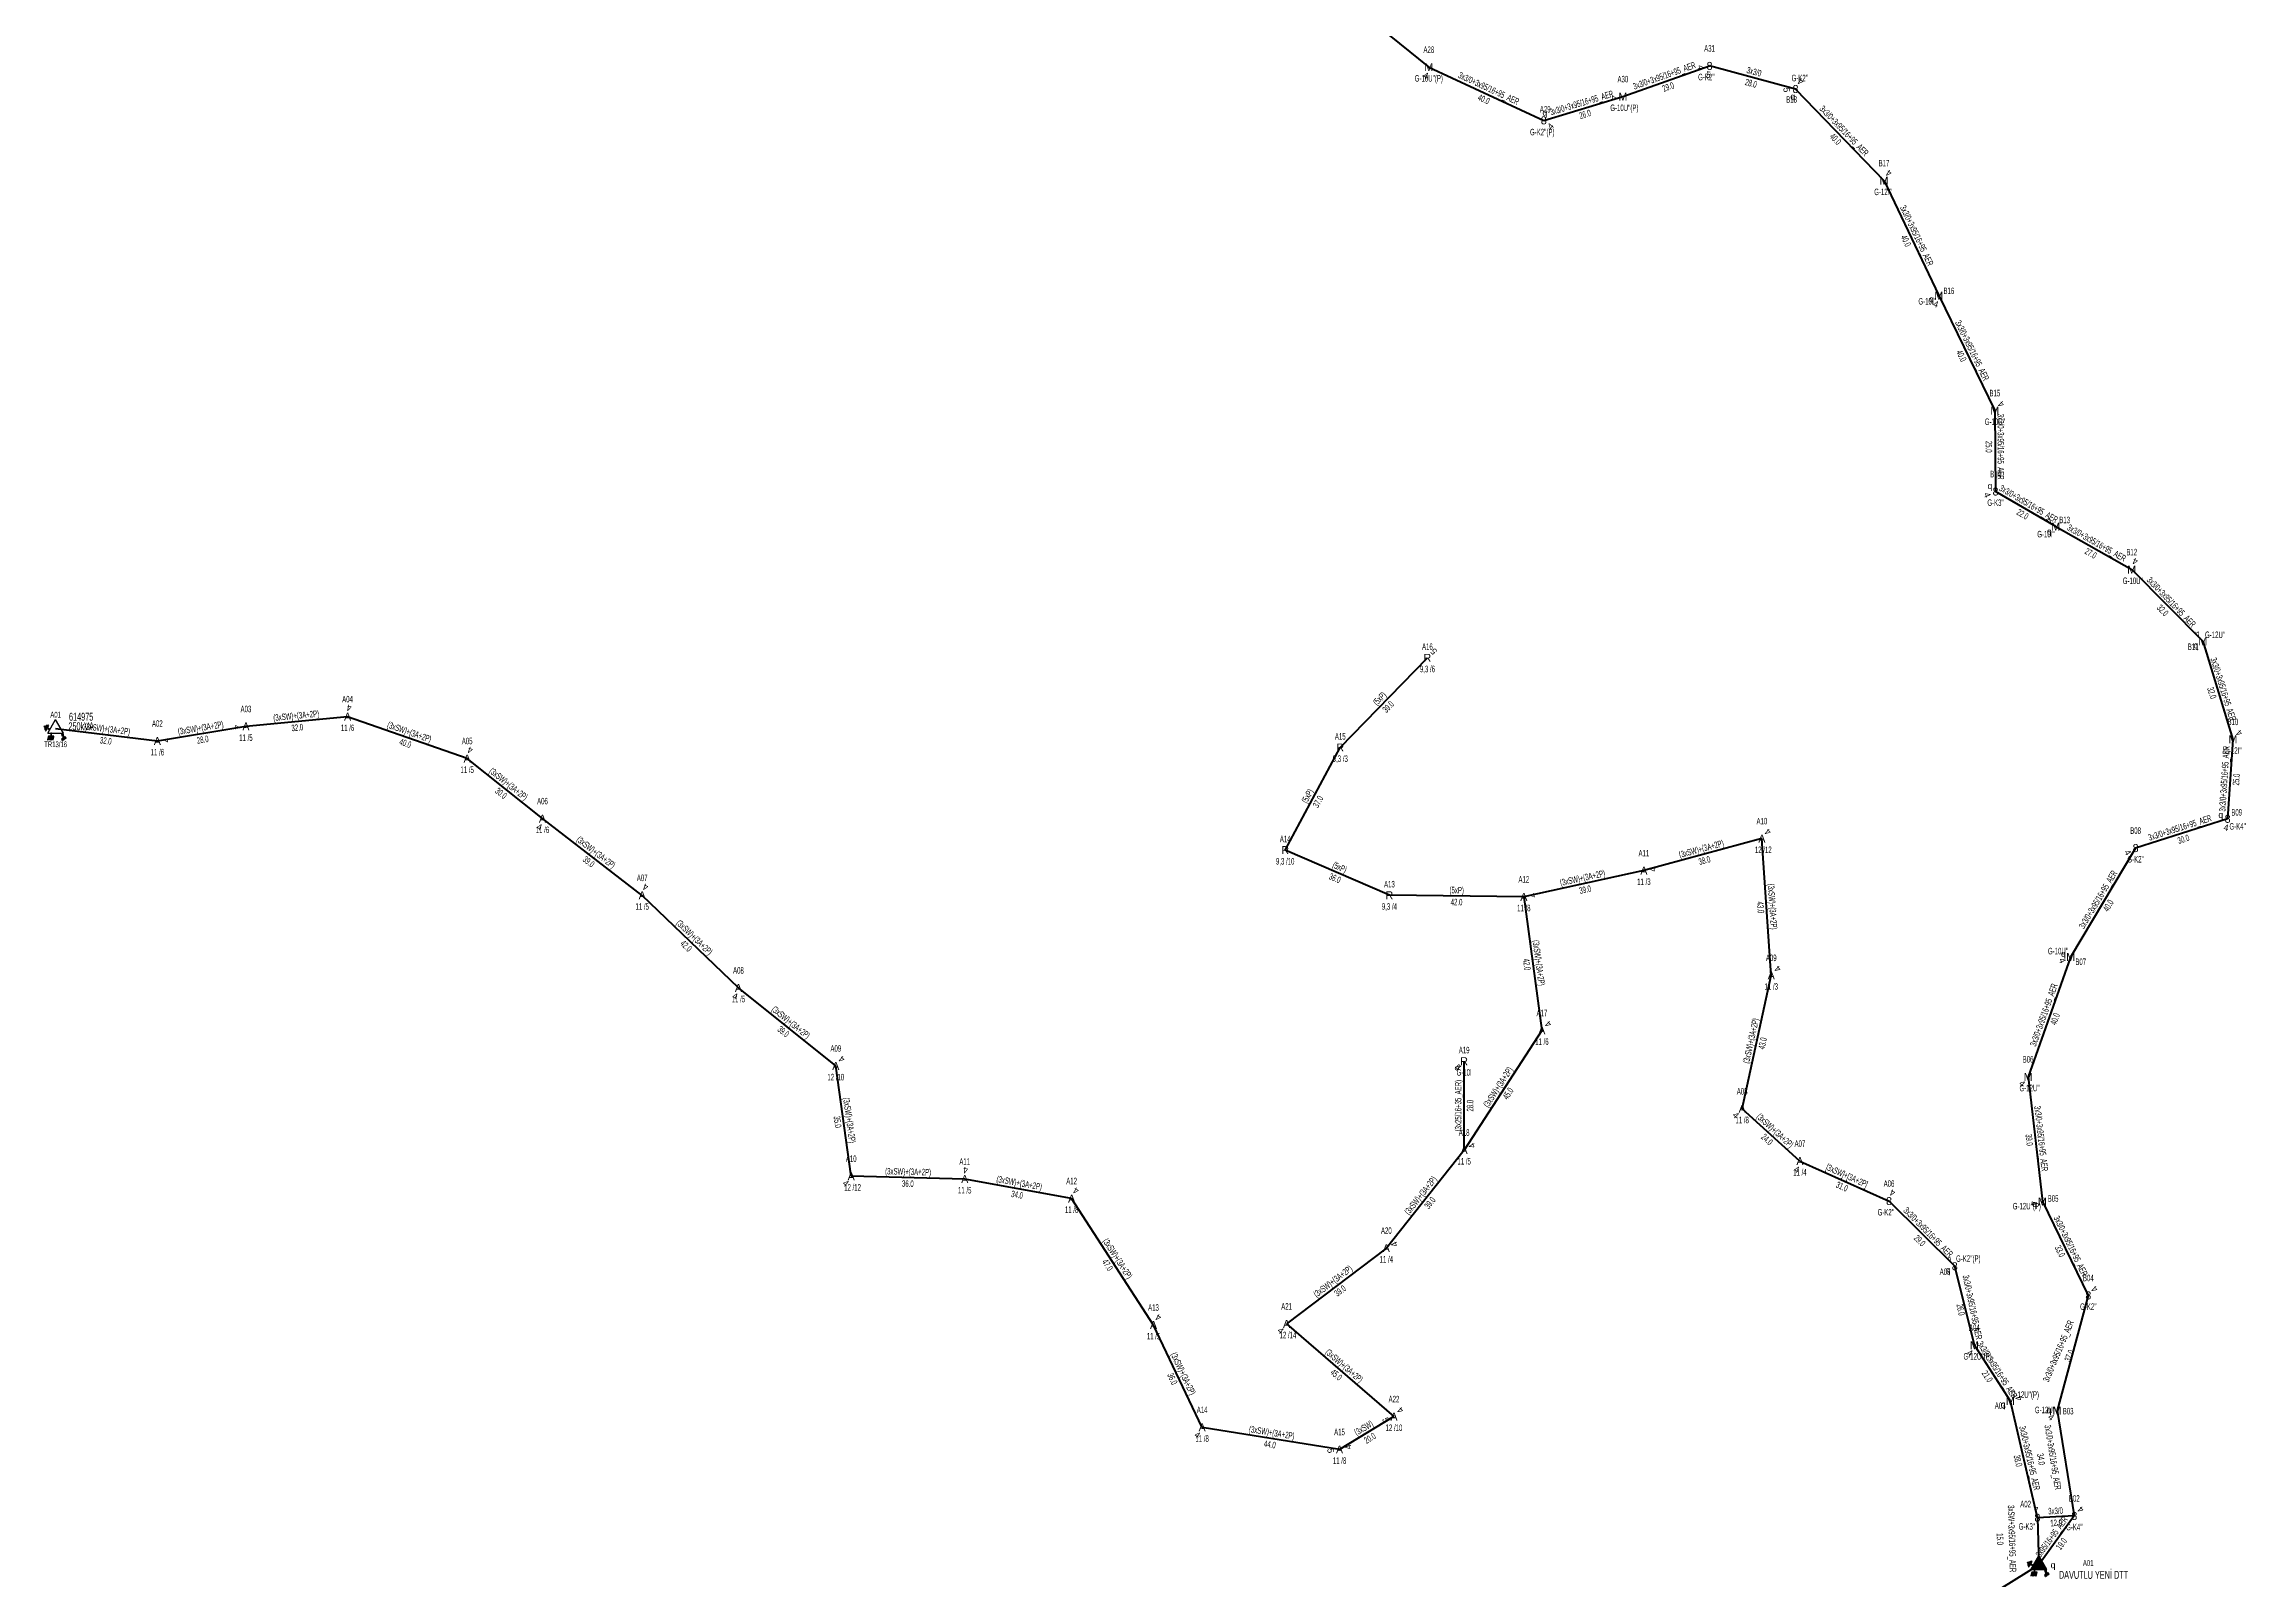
# Model space of a CAD drawing. Header units: millimetres. Extents: x 431745 to 436691, y 4033035 to 4040054.
# Drawn here: x 432710 to 433400, y 4033580 to 4034061 of the extents above; entities that cross this region are included whole.
import ezdxf
from ezdxf.enums import TextEntityAlignment as Align

# ---------------------------------------------------------------- set-up
doc = ezdxf.new("R2010")
doc.units = ezdxf.units.MM
for name, color, linetype, lineweight in [('DIREK_AG_MEVCUT', 120, 'Continuous', 25), ('DIREK_OG_MEVCUT', 16, 'Continuous', 25), ('DIREK_OG_YENI', 10, 'Continuous', 25), ('HAT_AG_HAVAI_BYSK', 3, 'Continuous', 50), ('HAT_AG_HAVAI_MEVCUT', 126, 'Continuous', 50), ('HAT_AG_HAVAI_YENI', 3, 'Continuous', 50), ('HAT_OG_HAVAI_BYSK', 1, 'Continuous', 70), ('HAT_OG_HAVAI_MEVCUT', 48, 'Continuous', 70), ('HAT_OG_HAVAI_YENI', 1, 'Continuous', 70), ('TRAFO_MEVCUT', 5, 'Continuous', 30), ('TRAFO_TADILAT_BYSK', 5, 'Continuous', 30), ('TRAFO_YENI', 5, 'Continuous', 30)]:
    doc.layers.add(name, color=color, linetype=linetype, lineweight=lineweight)
doc.styles.add('Direk', font='B_CAD')
doc.styles.get("Standard").update_dxf_attribs({"font": 'Arial'})

# ---------------------------------------------------------------- blocks, each defined once
blk = doc.blocks.new('YENI_DIREK')
h = blk.add_hatch(color=32)
h.paths.add_polyline_path([(-3.28, -0.5), (-3.07, -0.63), (-2.64, 0.1), (-1.87, -0.35), (-1.77, -0.17), (-2.54, 0.28), (-2.11, 1.01), (-2.33, 1.14)])
h.paths.add_polyline_path([(-3.42, -0.17), (-3.29, -0.25), (-2.57, 0.98), (-2.7, 1.06)])
h.paths.add_polyline_path([(-3.5, 0.29), (-3.37, 0.22), (-3.01, 0.82), (-3.14, 0.9)])
h.paths.add_polyline_path([(-3.41, 0.73), (-3.54, 0.81), (-3.62, 0.68), (-3.49, 0.61)])
h.paths.add_polyline_path([(-1.26, -1.44), (-1.46, -1.44), (-1.47, -2.34), (-2.22, -2.34), (-2.48, -3.47), (-2.38, -3.47), (-2.17, -2.54), (-1.87, -2.54), (-2.08, -3.47), (-1.98, -3.47), (-1.77, -2.54), (-1.47, -2.54), (-1.68, -3.48), (-1.58, -3.48), (-1.37, -2.54), (-1.07, -2.54), (-1.28, -3.48), (-1.18, -3.48), (-0.97, -2.54), (-0.67, -2.55), (-0.88, -3.48), (-0.78, -3.48), (-0.52, -2.35), (-1.27, -2.34)])
at = {"layer": 'TRAFO_YENI'}
for points in [[(2.31, -1.57), (2.08, -1.92), (2.04, -1.44), (1.9, -1.44), (1.98, -2.32), (2.21, -1.96), (2.27, -2.67), (2.06, -2.67), (2.36, -2.87), (2.36, -2.86), (2.6, -2.49), (2.41, -2.63)], [(2.31, -1.57), (2.08, -1.92), (2.04, -1.44), (1.9, -1.44), (1.98, -2.32), (2.21, -1.96), (2.27, -2.67), (2.06, -2.67), (2.36, -2.87), (1.94, -3.19), (2.16, -3.79), (2.22, -3.74), (2.04, -3.26), (2.22, -3.13), (2.4, -3.6), (2.46, -3.56), (2.28, -3.08), (2.46, -2.94), (2.64, -3.42), (2.69, -3.38), (2.51, -2.9), (2.69, -2.76), (2.87, -3.24), (2.93, -3.2), (2.75, -2.72), (2.93, -2.58), (3.11, -3.06), (3.17, -3.01), (2.95, -2.42), (2.36, -2.86), (2.6, -2.49), (2.41, -2.63)], [(2.93, -2.58), (3.11, -3.06), (3.17, -3.01), (2.95, -2.42), (2.36, -2.86), (2.6, -2.49), (2.41, -2.63), (2.31, -1.57), (2.08, -1.92), (2.04, -1.44), (1.9, -1.44), (1.98, -2.32), (2.21, -1.96), (2.27, -2.67), (2.06, -2.67), (2.36, -2.87), (1.94, -3.19), (2.16, -3.79), (2.22, -3.74), (2.04, -3.26), (2.22, -3.13), (2.4, -3.6), (2.46, -3.56), (2.28, -3.08), (2.46, -2.94), (2.64, -3.42), (2.69, -3.38), (2.51, -2.9), (2.69, -2.76), (2.87, -3.24), (2.93, -3.2), (2.75, -2.72)]]:
    blk.add_hatch(color=32, dxfattribs=at).paths.add_polyline_path(points)
at = {"layer": 'TRAFO_TADILAT_BYSK', "color": 32, "flags": 128}
for points in [[(-3.49, 0.61), (-3.41, 0.73), (-3.54, 0.81), (-3.62, 0.68), (-3.49, 0.61)], [(-3.37, 0.22), (-3.01, 0.82), (-3.14, 0.9), (-3.5, 0.29), (-3.37, 0.22)], [(-3.29, -0.25), (-2.57, 0.98), (-2.7, 1.06), (-3.42, -0.17), (-3.29, -0.25)], [(-1.77, -0.17), (-2.54, 0.28), (-2.11, 1.01), (-2.33, 1.14), (-3.28, -0.5), (-3.07, -0.63), (-2.64, 0.1), (-1.87, -0.35), (-1.77, -0.17)], [(-1.26, -1.44), (-1.46, -1.44), (-1.47, -2.34), (-2.22, -2.34), (-2.48, -3.47), (-2.38, -3.47), (-2.17, -2.54), (-1.87, -2.54), (-2.08, -3.47), (-1.98, -3.47), (-1.77, -2.54), (-1.47, -2.54), (-1.68, -3.48), (-1.58, -3.48), (-1.37, -2.54), (-1.07, -2.54), (-1.28, -3.48), (-1.18, -3.48), (-0.97, -2.54), (-0.67, -2.55), (-0.88, -3.48), (-0.78, -3.48), (-0.52, -2.35), (-1.27, -2.34), (-1.26, -1.44)]]:
    blk.add_lwpolyline(points, dxfattribs=at)
at = {"layer": 'TRAFO_YENI', "linetype": 'Continuous'}
for p, q in [((-2.5, -1.44), (0, 2.89)), ((2.5, -1.44), (0, 2.89)), ((-2.5, -1.44), (2.5, -1.44))]:
    blk.add_line(p, q, dxfattribs=at)
at = {"layer": 'TRAFO_YENI', "color": 32, "flags": 128}
blk.add_lwpolyline([(1.9, -1.44), (2.04, -1.44), (2.08, -1.92), (2.31, -1.57), (2.41, -2.63), (2.6, -2.49), (2.36, -2.86), (2.95, -2.42), (3.17, -3.01), (3.11, -3.06), (2.93, -2.58), (2.75, -2.72), (2.93, -3.2), (2.87, -3.24), (2.69, -2.76), (2.51, -2.9), (2.69, -3.38), (2.64, -3.42), (2.46, -2.94), (2.28, -3.08), (2.46, -3.56), (2.4, -3.6), (2.22, -3.13), (2.04, -3.26), (2.22, -3.74), (2.16, -3.79), (1.94, -3.19), (2.36, -2.87), (2.06, -2.67), (2.27, -2.67), (2.21, -1.96), (1.98, -2.32), (1.9, -1.44)], dxfattribs=at)
at = {"layer": 'TRAFO_YENI', "linetype": 'Continuous'}
for points in [[(-2.5, -1.44), (0, -1.44), (0, 2.89)], [(0, -1.44), (0, 2.89), (2.5, -1.44)]]:
    blk.add_solid(points, dxfattribs=at)
blk = doc.blocks.new('MEV_DIREK')
h = blk.add_hatch(color=32)
h.paths.add_polyline_path([(-2.14, 0.97), (-2.35, 1.09), (-3.31, -0.55), (-3.09, -0.67), (-2.67, 0.06), (-1.89, -0.39), (-1.79, -0.22), (-2.56, 0.23)])
h.paths.add_polyline_path([(-3.46, -0.17), (-3.33, -0.25), (-2.61, 0.99), (-2.74, 1.06)])
h.paths.add_polyline_path([(-3.54, 0.29), (-3.41, 0.22), (-3.05, 0.82), (-3.18, 0.9)])
h.paths.add_polyline_path([(-3.58, 0.81), (-3.66, 0.68), (-3.53, 0.61), (-3.45, 0.74)])
h.paths.add_polyline_path([(-1.51, -2.34), (-2.26, -2.33), (-2.52, -3.47), (-2.42, -3.47), (-2.21, -2.53), (-1.91, -2.54), (-2.12, -3.47), (-2.02, -3.47), (-1.81, -2.54), (-1.51, -2.54), (-1.72, -3.47), (-1.62, -3.48), (-1.41, -2.54), (-1.11, -2.54), (-1.32, -3.48), (-1.22, -3.48), (-1.01, -2.54), (-0.71, -2.55), (-0.92, -3.48), (-0.82, -3.48), (-0.56, -2.35), (-1.31, -2.34), (-1.31, -1.44), (-1.51, -1.44)])
at = {"layer": 'TRAFO_MEVCUT'}
for points in [[(2.35, -1.57), (2.12, -1.92), (2.08, -1.44), (1.94, -1.44), (2.01, -2.32), (2.25, -1.96), (2.31, -2.67), (2.1, -2.67), (2.39, -2.87), (2.4, -2.86), (2.64, -2.49), (2.45, -2.63)], [(2.35, -1.57), (2.12, -1.92), (2.08, -1.44), (1.94, -1.44), (2.01, -2.32), (2.25, -1.96), (2.31, -2.67), (2.1, -2.67), (2.39, -2.87), (1.98, -3.19), (2.2, -3.79), (2.26, -3.74), (2.08, -3.26), (2.26, -3.13), (2.44, -3.6), (2.49, -3.56), (2.32, -3.08), (2.49, -2.94), (2.67, -3.42), (2.73, -3.38), (2.55, -2.9), (2.73, -2.76), (2.91, -3.24), (2.97, -3.2), (2.79, -2.72), (2.97, -2.58), (3.15, -3.06), (3.21, -3.01), (2.98, -2.42), (2.4, -2.86), (2.64, -2.49), (2.45, -2.63)], [(2.97, -2.58), (3.15, -3.06), (3.21, -3.01), (2.98, -2.42), (2.4, -2.86), (2.64, -2.49), (2.45, -2.63), (2.35, -1.57), (2.12, -1.92), (2.08, -1.44), (1.94, -1.44), (2.01, -2.32), (2.25, -1.96), (2.31, -2.67), (2.1, -2.67), (2.39, -2.87), (1.98, -3.19), (2.2, -3.79), (2.26, -3.74), (2.08, -3.26), (2.26, -3.13), (2.44, -3.6), (2.49, -3.56), (2.32, -3.08), (2.49, -2.94), (2.67, -3.42), (2.73, -3.38), (2.55, -2.9), (2.73, -2.76), (2.91, -3.24), (2.97, -3.2), (2.79, -2.72)]]:
    blk.add_hatch(color=32, dxfattribs=at).paths.add_polyline_path(points)
at = {"layer": 'TRAFO_MEVCUT', "linetype": 'Continuous'}
for p, q in [((-2.5, -1.44), (0, 2.89)), ((2.5, -1.44), (0, 2.89)), ((-2.5, -1.44), (2.5, -1.44))]:
    blk.add_line(p, q, dxfattribs=at)
at = {"layer": 'TRAFO_MEVCUT', "color": 32, "flags": 128}
blk.add_lwpolyline([(1.94, -1.44), (2.08, -1.44), (2.12, -1.92), (2.35, -1.57), (2.45, -2.63), (2.64, -2.49), (2.4, -2.86), (2.98, -2.42), (3.21, -3.01), (3.15, -3.06), (2.97, -2.58), (2.79, -2.72), (2.97, -3.2), (2.91, -3.24), (2.73, -2.76), (2.55, -2.9), (2.73, -3.38), (2.67, -3.42), (2.49, -2.94), (2.32, -3.08), (2.49, -3.56), (2.44, -3.6), (2.26, -3.13), (2.08, -3.26), (2.26, -3.74), (2.2, -3.79), (1.98, -3.19), (2.39, -2.87), (2.1, -2.67), (2.31, -2.67), (2.25, -1.96), (2.01, -2.32), (1.94, -1.44)], dxfattribs=at)
at = {"layer": 'TRAFO_TADILAT_BYSK', "color": 32, "flags": 128}
for points in [[(-3.53, 0.61), (-3.45, 0.74), (-3.58, 0.81), (-3.66, 0.68), (-3.53, 0.61)], [(-3.41, 0.22), (-3.05, 0.82), (-3.18, 0.9), (-3.54, 0.29), (-3.41, 0.22)], [(-3.33, -0.25), (-2.61, 0.99), (-2.74, 1.06), (-3.46, -0.17), (-3.33, -0.25)], [(-1.79, -0.22), (-2.56, 0.23), (-2.14, 0.97), (-2.35, 1.09), (-3.31, -0.55), (-3.09, -0.67), (-2.67, 0.06), (-1.89, -0.39), (-1.79, -0.22)], [(-1.31, -1.44), (-1.51, -1.44), (-1.51, -2.34), (-2.26, -2.33), (-2.52, -3.47), (-2.42, -3.47), (-2.21, -2.53), (-1.91, -2.54), (-2.12, -3.47), (-2.02, -3.47), (-1.81, -2.54), (-1.51, -2.54), (-1.72, -3.47), (-1.62, -3.48), (-1.41, -2.54), (-1.11, -2.54), (-1.32, -3.48), (-1.22, -3.48), (-1.01, -2.54), (-0.71, -2.55), (-0.92, -3.48), (-0.82, -3.48), (-0.56, -2.35), (-1.31, -2.34), (-1.31, -1.44)]]:
    blk.add_lwpolyline(points, dxfattribs=at)

msp = doc.modelspace()

# ---------------------------------------------------------------- linework, layer by layer
at = {"layer": 'HAT_AG_HAVAI_BYSK'}
msp.add_line((433308.91, 4033567.16), (433336.025, 4033584.025), dxfattribs=at)
at = {"layer": 'HAT_AG_HAVAI_MEVCUT'}
for p, q in [((433116.823834, 4033840.603335), (433144.165638, 4033868.761312)), ((433099.528252, 4033808.38482), (433116.823834, 4033840.603335)), ((433132.242518, 4033794.199231), (433099.528252, 4033808.38482)), ((433174.420876, 4033793.712272), (433132.242518, 4033794.199231)), ((433155.687729, 4033714.203823), (433155.687729, 4033742.108786))]:
    msp.add_line(p, q, dxfattribs=at)
at = {"layer": 'HAT_AG_HAVAI_YENI'}
msp.add_line((433347.188, 4033599.364), (433336.025, 4033584.025), dxfattribs=at)
at = {"layer": 'HAT_OG_HAVAI_BYSK'}
msp.add_line((433261.064875, 4033710.746363), (433289.039675, 4033698.208686), dxfattribs=at)
at = {"layer": 'HAT_OG_HAVAI_MEVCUT'}
for p, q in [((432805.264052, 4033850.285589), (432773.372298, 4033847.20895)), ((432842.796468, 4033837.134786), (432805.264052, 4033850.285589)), ((432745.573437, 4033842.646542), (432713.654, 4033846.518)), ((432773.372298, 4033847.20895), (432745.573437, 4033842.646542)), ((432866.431348, 4033818.272233), (432842.796468, 4033837.134786)), ((432897.731593, 4033794.18696), (432866.431348, 4033818.272233)), ((433249.14, 4033811.99), (433212.104449, 4033801.953735)), ((433252.075966, 4033769.077736), (433249.14, 4033811.99)), ((433212.104449, 4033801.953735), (433174.420876, 4033793.712272)), ((432927.936015, 4033765.132728), (432897.731593, 4033794.18696)), ((433174.420876, 4033793.712272), (433180.091309, 4033751.764116)), ((433242.936483, 4033727.169547), (433252.075966, 4033769.077736)), ((432958.494, 4033740.623), (432927.936015, 4033765.132728)), ((433180.091309, 4033751.764116), (433155.687729, 4033714.203823)), ((432963.33, 4033706.009), (432958.494, 4033740.623)), ((433261.064875, 4033710.746363), (433242.936483, 4033727.169547)), ((433155.687729, 4033714.203823), (433131.271742, 4033683.421219)), ((432998.962934, 4033705.116825), (432963.33, 4033706.009)), ((433032.507654, 4033698.995526), (432998.962934, 4033705.116825)), ((433058.201524, 4033659.290549), (433032.507654, 4033698.995526)), ((433131.271742, 4033683.421219), (433099.971, 4033659.654)), ((433073.455343, 4033627.145632), (433058.201524, 4033659.290549)), ((433099.971, 4033659.654), (433133.668, 4033630.537)), ((433133.668, 4033630.537), (433116.577997, 4033620.209023)), ((433116.577997, 4033620.209023), (433073.455343, 4033627.145632))]:
    msp.add_line(p, q, dxfattribs=at)
at = {"layer": 'HAT_OG_HAVAI_YENI'}
for p, q in [((433113.591822, 4034079.323174), (433144.605, 4034054.194)), ((433144.605, 4034054.194), (433180.682423, 4034037.489915)), ((433205.511, 4034044.946), (433232.711, 4034054.599)), ((433259.705, 4034047.332), (433232.711, 4034054.599)), ((433180.682423, 4034037.489915), (433205.511, 4034044.946)), ((433259.705, 4034047.332), (433287.459, 4034018.55)), ((433287.459, 4034018.55), (433304.653297, 4033982.464738)), ((433304.653297, 4033982.464738), (433322.234479, 4033946.380763)), ((433322.234479, 4033946.380763), (433322.466049, 4033920.971506)), ((433341.352, 4033909.967), (433322.466049, 4033920.971506)), ((433341.352, 4033909.967), (433365.196, 4033896.45)), ((433365.196, 4033896.45), (433387.517, 4033873.98)), ((433387.517, 4033873.98), (433396.949, 4033843.161)), ((433396.949, 4033843.161), (433395.299, 4033818.217)), ((433395.299, 4033818.217), (433366.41948, 4033809.024964)), ((433366.41948, 4033809.024964), (433346.026434, 4033774.826598)), ((433346.026434, 4033774.826598), (433332.672, 4033737.204)), ((433332.672, 4033737.204), (433337.164, 4033698.037)), ((433309.659214, 4033677.740247), (433289.039675, 4033698.208686)), ((433337.164, 4033698.037), (433351.576617, 4033668.57065)), ((433315.814, 4033652.957), (433309.659214, 4033677.740247)), ((433351.576617, 4033668.57065), (433341.754, 4033632.43)), ((433327.106439, 4033635.399289), (433315.814, 4033652.957)), ((433335.595, 4033598.792), (433327.106439, 4033635.399289)), ((433341.754, 4033632.43), (433347.188, 4033599.364)), ((433347.188, 4033599.364), (433335.595, 4033598.792)), ((433335.595, 4033598.792), (433336.025, 4033584.025))]:
    msp.add_line(p, q, dxfattribs=at)

# ---------------------------------------------------------------- block references
at = {"layer": 'TRAFO_MEVCUT'}
msp.add_blockref('MEV_DIREK', (432713.654, 4033846.518), dxfattribs=at)
at = {"layer": 'TRAFO_YENI'}
msp.add_blockref('YENI_DIREK', (433336.025, 4033584.025), dxfattribs=at)

# ---------------------------------------------------------------- texts
at = {"layer": 'DIREK_AG_MEVCUT', "width": 0.53}
for s, p in [('A16', (433144.165638, 4033872.261312)), ('9,3 /6', (433144.165638, 4033865.261312)), ('A15', (433116.823834, 4033844.103335)), ('9,3 /3', (433116.823834, 4033837.103335)), ('A14', (433099.528252, 4033811.88482)), ('9,3 /10', (433099.528252, 4033804.88482)), ('A13', (433132.242518, 4033797.699231)), ('9,3 /4', (433132.242518, 4033790.699231)), ('A19', (433155.687729, 4033745.608786)), ('G-10I', (433155.687729, 4033738.608786))]:
    msp.add_text(s, height=2.05, dxfattribs=at).set_placement(p, align=Align.MIDDLE_CENTER)
at = {"layer": 'DIREK_AG_MEVCUT', "color": 32, "style": 'Direk'}
for s, rotation, p in [('5', 495.000001, (433146.145537, 4033870.741211)), ('5', 315.000001, (433153.70783, 4033740.128887)), ('4', 315.000001, (433153.70783, 4033740.128887))]:
    msp.add_text(s, height=2, rotation=rotation, dxfattribs=at).set_placement(p, align=Align.MIDDLE_CENTER)
at = {"layer": 'DIREK_AG_MEVCUT', "style": 'Direk'}
for p in [(433144.165638, 4033868.761312), (433116.823834, 4033840.603335), (433099.528252, 4033808.38482), (433132.242518, 4033794.199231), (433155.687729, 4033742.108786)]:
    msp.add_text('R', height=2.5, dxfattribs=at).set_placement(p, align=Align.MIDDLE_CENTER)
at = {"layer": 'DIREK_OG_MEVCUT', "width": 0.53}
for s, p in [('A04', (432805.264052, 4033855.785589)), ('A03', (432773.372298, 4033852.70895)), ('A02', (432745.573437, 4033848.146542)), ('11 /5', (432773.372298, 4033843.70895)), ('11 /6', (432805.264052, 4033846.785589)), ('A05', (432842.796468, 4033842.634786)), ('11 /6', (432745.573437, 4033839.146542)), ('11 /5', (432842.796468, 4033833.634786)), ('A06', (432866.431348, 4033823.772233)), ('11 /6', (432866.431348, 4033814.772233)), ('A10', (433249.14, 4033817.49)), ('12 /12', (433249.562085, 4033808.49)), ('A11', (433212.104449, 4033807.453735)), ('A07', (432897.731593, 4033799.68696)), ('A12', (433174.420876, 4033799.212272)), ('11 /3', (433212.104449, 4033798.453735)), ('11 /5', (432897.731593, 4033790.68696)), ('11 /8', (433174.420876, 4033790.212272)), ('A09', (433252.075966, 4033774.577736)), ('A08', (432927.936015, 4033770.632728)), ('11 /5', (432927.936015, 4033761.632728)), ('11 /3', (433252.075966, 4033765.577736)), ('A17', (433180.091309, 4033757.264116)), ('A09', (432958.494, 4033746.123)), ('11 /6', (433180.091309, 4033748.264116)), ('12 /10', (432958.494, 4033737.123)), ('A08', (433242.936483, 4033732.669547)), ('A18', (433155.687729, 4033719.703823)), ('11 /8', (433242.936483, 4033723.669547)), ('A10', (432963.33, 4033711.509)), ('A07', (433261.064875, 4033716.246363)), ('A11', (432998.962934, 4033710.616825)), ('A12', (433032.507654, 4033704.495526)), ('11 /5', (433155.687729, 4033710.703823)), ('11 /4', (433261.064875, 4033707.246363)), ('12 /12', (432963.752085, 4033702.509)), ('11 /5', (432998.962934, 4033701.616825)), ('11 /8', (433032.507654, 4033695.495526)), ('A20', (433131.271742, 4033688.921219)), ('11 /4', (433131.271742, 4033679.921219)), ('A13', (433058.201524, 4033664.790549)), ('A21', (433099.971, 4033665.154)), ('11 /5', (433058.201524, 4033655.790549)), ('12 /14', (433100.393085, 4033656.154)), ('A22', (433133.668, 4033636.037)), ('A14', (433073.455343, 4033632.645632)), ('11 /8', (433073.455343, 4033623.645632)), ('A15', (433116.577997, 4033625.709023)), ('12 /10', (433133.668, 4033627.037)), ('11 /8', (433116.577997, 4033616.709023))]:
    msp.add_text(s, height=2.05, dxfattribs=at).set_placement(p, align=Align.MIDDLE_CENTER)
at = {"layer": 'DIREK_OG_MEVCUT', "style": 'Direk'}
for p in [(432805.264052, 4033850.285589), (432745.573437, 4033842.646542), (432773.372298, 4033847.20895), (432842.796468, 4033837.134786), (432866.431348, 4033818.272233), (433249.14, 4033811.99), (433212.104449, 4033801.953735), (432897.731593, 4033794.18696), (433174.420876, 4033793.712272), (433252.075966, 4033769.077736), (432927.936015, 4033765.132728), (433180.091309, 4033751.764116), (432958.494, 4033740.623), (433242.936483, 4033727.169547), (433155.687729, 4033714.203823), (433261.064875, 4033710.746363), (432963.33, 4033706.009), (432998.962934, 4033705.116825), (433032.507654, 4033698.995526), (433131.271742, 4033683.421219), (433058.201524, 4033659.290549), (433099.971, 4033659.654), (433133.668, 4033630.537), (433073.455343, 4033627.145632), (433116.577997, 4033620.209023)]:
    msp.add_text('A', height=2.5, dxfattribs=at).set_placement(p, align=Align.MIDDLE_CENTER)
at = {"layer": 'DIREK_OG_MEVCUT', "color": 32, "style": 'Direk'}
for s, rotation, p in [('4', 530.345149, (432805.733647, 4033853.04593)), ('4', 454.660208, (432748.364181, 4033842.874031)), ('4', 274.660208, (432770.581555, 4033846.981461)), ('4', 520.703647, (432843.72174, 4033839.777488)), ('4', 340.703647, (432865.506076, 4033815.629531)), ('4', 498.43821, (433250.997597, 4033814.085074)), ('4', 457.581217, (433214.879974, 4033802.323143)), ('4', 518.055977, (432898.777954, 4033796.784098)), ('4', 460.017434, (433177.17819, 4033794.199326)), ('4', 495.000001, (433254.055865, 4033771.057635)), ('4', 338.055977, (432926.889653, 4033762.53559)), ('4', 495.000001, (433182.071208, 4033753.744015)), ('4', 498.976721, (432960.331824, 4033742.73544)), ('4', 315.000001, (433240.956584, 4033725.189648)), ('4', 478.493757, (433158.148562, 4033715.539599)), ('4', 534.829179, (432999.215285, 4033707.905431)), ('4', 338.912701, (433260.057463, 4033708.13387)), ('4', 322.41493, (432961.622172, 4033703.790144)), ('4', 511.45385, (433033.845681, 4033701.455137)), ('4', 475.789718, (433133.792853, 4033684.639414)), ('4', 507.692939, (433059.698002, 4033661.657098)), ('4', 318.43821, (433098.113403, 4033657.558926)), ('5', 292.500002, (433131.081137, 4033629.465486)), ('4', 495.000001, (433135.647899, 4033632.516899)), ('4', 327.692939, (433071.958865, 4033624.779083)), ('5', 277.786444, (433113.803813, 4033619.829676)), ('4', 465.572885, (433119.275208, 4033620.960722))]:
    msp.add_text(s, height=2, rotation=rotation, dxfattribs=at).set_placement(p, align=Align.MIDDLE_CENTER)
at = {"layer": 'DIREK_OG_YENI', "width": 0.53}
for s, p in [('A28', (433144.605, 4034059.694)), ('A31', (433232.711, 4034060.099)), ("G-10U''(P)", (433144.605, 4034050.694)), ('A30', (433205.511, 4034050.446)), ("G-K2''", (433231.699285, 4034051.099)), ("G-K2''", (433261.033418, 4034050.796261)), ('B18', (433258.451853, 4034044.064031)), ('A29', (433181.131842, 4034040.960941)), ("G-10U''(P)", (433205.974971, 4034041.446)), ("G-K2''(P)", (433180.206508, 4034033.814248)), ('B17', (433287.459, 4034024.05)), ("G-12I''", (433287.12179, 4034015.05)), ("G-10I''", (433300.987579, 4033980.698428)), ('B16', (433307.806355, 4033983.984023)), ('B15', (433322.234479, 4033951.880763)), ("G-10U''", (433322.234479, 4033942.880763)), ('B14', (433322.466049, 4033926.471506)), ("G-K3''", (433322.466049, 4033917.471506)), ('B13', (433344.159452, 4033912.057027)), ("G-10I''", (433338.293522, 4033907.595726)), ('B12', (433365.196, 4033901.95)), ("G-10U''", (433365.53321, 4033892.95)), ('B11', (433384.481699, 4033872.237316)), ("G-12U''", (433391.364595, 4033875.995448)), ('B10', (433396.949, 4033848.661)), ("G-12I''", (433396.949, 4033839.661)), ('B08', (433366.41948, 4033814.524964)), ("G-K4''", (433398.451782, 4033815.852208)), ('B09', (433398.150019, 4033820.247195)), ("G-K2''", (433366.41948, 4033805.524964)), ("G-10U''", (433342.065336, 4033776.688484)), ('B07', (433349.193965, 4033773.337723)), ('B06', (433332.672, 4033742.704)), ("G-12U''", (433333.135971, 4033733.704)), ('A06', (433289.039675, 4033703.708686)), ('B05', (433340.523259, 4033699.019536)), ("G-K2''", (433288.02796, 4033694.708686)), ("G-12U''(P)", (433332.28335, 4033696.609479)), ("G-K2''(P)", (433313.918536, 4033680.157797)), ('A05', (433306.615343, 4033676.012575)), ('B04', (433351.576617, 4033674.07065)), ("G-K2''", (433351.576617, 4033665.07065)), ('A04', (433315.814, 4033658.457)), ("G-12U''(P)", (433316.825715, 4033649.457)), ("G-12U''(P)", (433331.684062, 4033637.433458)), ('A03', (433323.908013, 4033633.977998)), ("G-12U''", (433337.965775, 4033632.641606)), ('B03', (433345.249405, 4033632.25071)), ('A02', (433331.903015, 4033603.085005)), ('B02', (433347.188, 4033604.864)), ("G-K3''", (433332.332337, 4033596.055776)), ("G-K4''", (433347.188, 4033595.864))]:
    msp.add_text(s, height=2.05, dxfattribs=at).set_placement(p, align=Align.MIDDLE_CENTER)
at = {"layer": 'DIREK_OG_YENI', "color": 32, "style": 'Direk'}
for s, rotation, p in [('4', 340.491525, (433143.66995, 4034051.554742)), ('4', 279.769626, (433229.951606, 4034054.123876)), ('5', 352.466366, (433232.343897, 4034051.823169)), ('4', 506.489151, (433261.250866, 4034049.666588)), ('4', 278.357574, (433202.740735, 4034044.539019)), ('5', 275.223725, (433256.916629, 4034047.077074)), ('4', 409.668847, (433182.81691, 4034035.677743)), ('4', 507.738687, (433288.953588, 4034020.917743)), ('4', 340.851795, (433303.734861, 4033979.819652)), ('4', 495.26108, (433324.205335, 4033948.369663)), ('4', 292.5, (433319.879187, 4033919.899992)), ('4', 228.218755, (433339.264056, 4033911.832608)), ('4', 517.404703, (433366.271815, 4033899.035077)), ('4', 216.227931, (433385.862203, 4033876.238682)), ('4', 495.000001, (433398.928899, 4033845.140899)), ('4', 350.391709, (433394.831648, 4033815.456279)), ('4', 299.595843, (433363.984794, 4033807.642104)), ('4', 292.640876, (433343.442214, 4033773.748727)), ('4', 318.271289, (433330.808308, 4033735.114347)), ('4', 517.605353, (433290.106431, 4033700.797514)), ('4', 281.423015, (433334.419463, 4033697.482457)), ('4', 217.394764, (433307.958765, 4033679.964763)), ('4', 495.000001, (433353.556516, 4033670.550549)), ('4', 330.034744, (433314.415471, 4033650.53128)), ('4', 468.507077, (433329.761635, 4033636.28807)), ('4', 318.19808, (433339.887639, 4033630.34273)), ('4', 187.939906, (433335.208224, 4033601.565158)), ('4', 495.000001, (433349.167899, 4033601.343899))]:
    msp.add_text(s, height=2, rotation=rotation, dxfattribs=at).set_placement(p, align=Align.MIDDLE_CENTER)
at = {"layer": 'DIREK_OG_YENI', "style": 'Direk'}
for s, p in [('M', (433144.605, 4034054.194)), ('8', (433232.711, 4034054.599)), ('M', (433205.511, 4034044.946)), ('8', (433259.705, 4034047.332)), ('8', (433180.682423, 4034037.489915)), ('M', (433287.459, 4034018.55)), ('M', (433304.653297, 4033982.464738)), ('M', (433322.234479, 4033946.380763)), ('8', (433322.466049, 4033920.971506)), ('M', (433341.352, 4033909.967)), ('M', (433365.196, 4033896.45)), ('M', (433387.517, 4033873.98)), ('M', (433396.949, 4033843.161)), ('8', (433395.299, 4033818.217)), ('8', (433366.41948, 4033809.024964)), ('M', (433346.026434, 4033774.826598)), ('M', (433332.672, 4033737.204)), ('8', (433289.039675, 4033698.208686)), ('M', (433337.164, 4033698.037)), ('8', (433309.659214, 4033677.740247)), ('8', (433351.576617, 4033668.57065)), ('M', (433315.814, 4033652.957)), ('M', (433327.106439, 4033635.399289)), ('M', (433341.754, 4033632.43)), ('8', (433335.595, 4033598.792)), ('8', (433347.188, 4033599.364))]:
    msp.add_text(s, height=2.5, dxfattribs=at).set_placement(p, align=Align.MIDDLE_CENTER)
at = {"layer": 'DIREK_OG_YENI', "color": 4, "style": 'Direk'}
for p in [(433258.809895, 4034044.997736), (433181.003437, 4034039.96922), (433302.401114, 4033981.379533), (433320.698282, 4033922.739272), (433339.346677, 4033908.474123), (433385.348928, 4033872.735226), (433393.144451, 4033819.485038), (433343.763912, 4033775.89008), (433334.764529, 4033697.335189), (433307.48502, 4033676.506196), (433324.821849, 4033634.384081), (433339.257282, 4033632.558064)]:
    msp.add_text('q', height=2, dxfattribs=at).set_placement(p, align=Align.MIDDLE_CENTER)
at = {"layer": 'HAT_AG_HAVAI_MEVCUT', "lineweight": 30, "width": 0.53}
for s, rotation, p in [('(5xP)', 405.842524, (433129.884922, 4033855.274461)), ('(5xP)', 421.772153, (433107.42713, 4033824.896109)), ('(5xP)', 336.557438, (433116.22354, 4033802.071866)), ('(5xP)', 359.338536, (433153.34151, 4033794.805695)), ('(3x25/16+35_AER)', 90, (433154.837729, 4033728.156305))]:
    msp.add_text(s, height=2.05, rotation=rotation, dxfattribs=at).set_placement(p, align=Align.CENTER)
for s, rotation, p in [('39.0', 405.842524, (433131.10455, 4033854.090185)), ('37.0', 421.772153, (433108.924956, 4033824.092045)), ('36.0', 336.557438, (433115.54723, 4033800.512185)), ('42.0', 359.338536, (433153.321884, 4033793.105808)), ('28.0', 90, (433156.537729, 4033728.156305))]:
    msp.add_text(s, height=2.05, rotation=rotation, dxfattribs=at).set_placement(p, align=Align.TOP_CENTER)
at = {"layer": 'HAT_AG_HAVAI_YENI', "lineweight": 30, "width": 0.53}
msp.add_text('3x95/16+95_AER', height=2.05, rotation=53.954641, dxfattribs=at).set_placement((433340.919231, 4033592.194662), align=Align.CENTER)
msp.add_text('19.0', height=2.05, rotation=53.954641, dxfattribs=at).set_placement((433342.293769, 4033591.194338), align=Align.TOP_CENTER)
at = {"layer": 'HAT_OG_HAVAI_BYSK', "lineweight": 30, "width": 0.53}
msp.add_text('[3xSW]+[3A+2P]', height=2.05, rotation=335.859149, dxfattribs=at).set_placement((433275.399909, 4033705.253186), align=Align.CENTER)
msp.add_text('31.0', height=2.05, rotation=335.859149, dxfattribs=at).set_placement((433274.704641, 4033703.701863), align=Align.TOP_CENTER)
at = {"layer": 'HAT_OG_HAVAI_MEVCUT', "lineweight": 30, "width": 0.53}
for s, rotation, p in [('(3xSW)+(3A+2P)', 5.510346, (432789.236553, 4033849.593342)), ('(3xSW)+(3A+2P)', 353.08387, (432729.715929, 4033845.426271)), ('(3xSW)+(3A+2P)', 9.320413, (432759.335206, 4033845.766524)), ('(3xSW)+(3A+2P)', 340.690295, (432824.311333, 4033844.512371)), ('(3xSW)+(3A+2P)', 321.407292, (432855.144121, 4033828.367869)), ('(3xSW)+(3A+2P)', 322.422023, (432882.599835, 4033806.903242)), ('(3xSW)+(3A+2P)', 15.162432, (433230.399902, 4033807.792278)), ('(3xSW)+(3A+2P)', 12.336448, (433193.081059, 4033798.663377)), ('(3xSW)+(3A+2P)', 273.913957, (433251.456001, 4033790.591887)), ('(3xSW)+(3A+2P)', 316.111952, (432913.423068, 4033780.272436)), ('(3xSW)+(3A+2P)', 277.698417, (433178.098432, 4033772.852059)), ('(3xSW)+(3A+2P)', 321.267849, (432943.746836, 4033753.540932)), ('(3xSW)+(3A+2P)', 437.697363, (433246.675744, 4033748.304755)), ('(3xSW)+(3A+2P)', 56.987512, (433167.17675, 4033733.447068)), ('(3xSW)+(3A+2P)', 277.95344, (432961.753824, 4033723.433613)), ('(3xSW)+(3A+2P)', 317.8254, (433252.571363, 4033719.587892)), ('(3xSW)+(3A+2P)', 358.565732, (432981.167742, 4033706.412646)), ('(3xSW)+(3A+2P)', 349.658355, (433015.887884, 4033702.892367)), ('(3xSW)+(3A+2P)', 51.579433, (433142.813785, 4033699.340736)), ('(3xSW)+(3A+2P)', 302.907698, (433046.068204, 4033679.604832)), ('(3xSW)+(3A+2P)', 37.21006, (433115.107343, 4033672.21457)), ('(3xSW)+(3A+2P)', 319.170266, (433117.375241, 4033645.738657)), ('(3xSW)+(3A+2P)', 295.385876, (433066.596359, 4033643.582496)), ('(3xSW)', 31.145767, (433124.683364, 4033626.100488)), ('(3xSW)+(3A+2P)', 350.861817, (433095.151664, 4033624.516539))]:
    msp.add_text(s, height=2.05, rotation=rotation, dxfattribs=at).set_placement(p, align=Align.CENTER)
for s, rotation, p in [('32.0', 353.08387, (432729.511221, 4033843.738641)), ('28.0', 9.320413, (432759.61053, 4033844.088968)), ('32.0', 5.510346, (432789.399797, 4033847.901198)), ('40.0', 340.690295, (432823.749187, 4033842.908004)), ('30.0', 321.407292, (432854.083695, 4033827.03915)), ('39.0', 322.422023, (432881.563106, 4033805.555951)), ('38.0', 15.162432, (433230.844548, 4033806.151458)), ('39.0', 12.336448, (433193.444267, 4033797.00263)), ('43.0', 273.913957, (433249.759966, 4033790.475848)), ('42.0', 316.111952, (432912.24454, 4033779.047253)), ('42.0', 277.698417, (433176.413754, 4033772.624329)), ('39.0', 321.267849, (432942.683179, 4033752.214797)), ('43.0', 437.697363, (433248.336705, 4033747.942527)), ('45.0', 56.987512, (433168.602288, 4033732.520871)), ('35.0', 277.95344, (432960.070176, 4033723.198387)), ('24.0', 317.8254, (433251.429996, 4033718.328018)), ('36.0', 358.565732, (432981.125191, 4033704.713179)), ('34.0', 349.658355, (433015.582704, 4033701.219984)), ('39.0', 51.579433, (433144.145685, 4033698.284306)), ('47.0', 302.907698, (433044.640974, 4033678.681243)), ('39.0', 37.21006, (433116.135399, 4033670.860649)), ('36.0', 295.385876, (433065.060509, 4033642.853685)), ('45.0', 319.170266, (433116.263759, 4033644.452343)), ('44.0', 350.861817, (433094.881677, 4033622.838116)), ('20.0', 31.145767, (433125.562633, 4033624.645536))]:
    msp.add_text(s, height=2.05, rotation=rotation, dxfattribs=at).set_placement(p, align=Align.TOP_CENTER)
at = {"layer": 'HAT_OG_HAVAI_YENI', "lineweight": 30, "width": 0.53}
for s, rotation, p in [('3x3/0+3x95/16+95_AER', 335.155217, (433163.000854, 4034046.613416)), ('3x3/0+3x95/16+95_AER', 19.539929, (433218.826865, 4034050.573421, 216616.355448)), ('3x3/0', 344.933396, (433246.428695, 4034051.786452)), ('3x3/0+3x95/16+95_AER', 16.714425, (433192.852461, 4034042.031938, 216602.755711)), ('3x3/0+3x95/16+95_AER', 313.958373, (433274.19391, 4034033.530966)), ('3x3/0+3x95/16+95_AER', 295.477031, (433296.823738, 4034000.872757)), ('3x3/0+3x95/16+95_AER', 295.976716, (433314.208014, 4033964.795055)), ('3x3/0+3x95/16+95_AER', 270.049683, (433323.094324, 4033935.02747)), ('3x3/0+3x95/16+95_AER', 329.770355, (433332.336959, 4033916.20344, 216661.233025)), ('3x3/0+3x95/16+95_AER', 330.452814, (433353.69307, 4033903.947938, 216682.597914)), ('3x3/0+3x95/16+95_AER', 314.010592, (433376.883959, 4033885.574863, 216693.674715)), ('3x3/0+3x95/16+95_AER', 287.547243, (433392.95946, 4033858.595763, 216698.474296)), ('3x3/0+3x95/16+95_AER', 446.217224, (433395.275827, 4033830.745, 216697.649679)), ('3x3/0+3x95/16+95_AER', 377.655542, (433380.60162, 4033814.430957, 216683.20974)), ('3x3/0+3x95/16+95_AER', 419.191684, (433355.492904, 4033792.361124)), ('3x3/0+3x95/16+95_AER', 430.457247, (433338.548156, 4033756.299596)), ('3x3/0+3x95/16+95_AER', 276.542354, (433335.762336, 4033717.717252)), ('3x3/0+3x95/16+95_AER', 314.69405, (433300.604079, 4033687.728666)), ('3x3/0+3x95/16+95_AER', 296.064645, (433345.133761, 4033683.677244)), ('3x3/0+3x95/16+95_AER', 281.868352, (433314.218991, 4033664.679694)), ('3x3/0+3x95/16+95_AER', 427.110746, (433343.111922, 4033650.706785)), ('3x3/0+3x95/16+95_AER', 302.747552, (433322.175122, 4033644.637942, 216657.907)), ('3x3/0+3x95/16+95_AER', 283.05512, (433332.17875, 4033617.28765, 216663.553219)), ('3x3/0+3x95/16+95_AER', 279.251937, (433339.448189, 4033617.610246)), ('3x3/0', 362.82469, (433341.349612, 4033599.926967, 216667.7975)), ('3xSW+3x95/16+95_AER', 271.667923, (433326.618587, 4033592.171071))]:
    msp.add_text(s, height=2.05, rotation=rotation, dxfattribs=at).set_placement(p, align=Align.CENTER)
for s, rotation, p in [('28.0', 344.933396, (433245.986794, 4034050.14489)), ('40.0', 335.155217, (433162.286579, 4034045.070752)), ('29.0', 19.539929, (433219.395453, 4034048.971327, 216616.355448)), ('26.0', 16.714425, (433193.341384, 4034040.403763, 216602.755711)), ('40.0', 313.958373, (433272.970174, 4034032.350936)), ('40.0', 295.477031, (433295.28905, 4034000.141503)), ('40.0', 295.976716, (433312.679762, 4033964.050445)), ('25.0', 270.049683, (433321.394324, 4033935.025996)), ('22.0', 329.770355, (433331.481065, 4033914.734615, 216661.233025)), ('27.0', 330.452814, (433352.854732, 4033902.469023, 216682.597914)), ('32.0', 314.010592, (433375.6613, 4033884.393718, 216693.674715)), ('32.0', 287.547243, (433391.338563, 4033858.083226, 216698.474296)), ('25.0', 446.217224, (433396.972124, 4033830.632844, 216697.649679)), ('30.0', 377.655542, (433381.117219, 4033812.811032, 216683.20974)), ('40.0', 419.191684, (433356.95301, 4033791.490439)), ('40.0', 430.457247, (433340.150223, 4033755.730928)), ('39.0', 276.542354, (433334.073406, 4033717.523558)), ('29.0', 314.69405, (433299.395596, 4033686.53302)), ('33.0', 296.064645, (433343.606653, 4033682.93029)), ('26.0', 281.868352, (433312.555333, 4033664.330066)), ('37.0', 427.110746, (433344.678062, 4033650.045568)), ('21.0', 302.747552, (433320.745317, 4033643.718347, 216657.907)), ('38.0', 283.05512, (433330.522689, 4033616.90364, 216663.553219)), ('34.0', 279.251937, (433337.770304, 4033617.336927)), ('12.0', 362.82469, (433341.433388, 4033598.229033, 216667.7975)), ('15.0', 271.667923, (433324.919307, 4033592.12159))]:
    msp.add_text(s, height=2.05, rotation=rotation, dxfattribs=at).set_placement(p, align=Align.TOP_CENTER)
at = {"layer": 'TRAFO_MEVCUT', "width": 0.6}
for s, height, p in [('A01', 1.8, (432713.654, 4033850.018)), ('614975', 2.5, (432721.654, 4033849.018)), ('250kVA', 2.5, (432721.654, 4033846.018))]:
    msp.add_text(s, height=height, dxfattribs=at).set_placement(p, align=Align.CENTER)
msp.add_text('TR13/16', height=1.8, dxfattribs=at).set_placement((432713.654, 4033842.518), align=Align.TOP_CENTER)
at = {"layer": 'TRAFO_YENI', "color": 4, "style": 'Direk'}
msp.add_text('q', height=2, dxfattribs=at).set_placement((433340.513717, 4033583.957558), align=Align.MIDDLE_CENTER)
at = {"layer": 'TRAFO_YENI', "width": 0.6}
for s, height, p in [('DAVUTLU YENİ DTT', 2.5, (433353.225522, 4033579.607314)), ('A01', 1.8, (433351.553931, 4033583.684866))]:
    msp.add_text(s, height=height, dxfattribs=at).set_placement(p, align=Align.CENTER)

doc.saveas('drawing.dxf')
